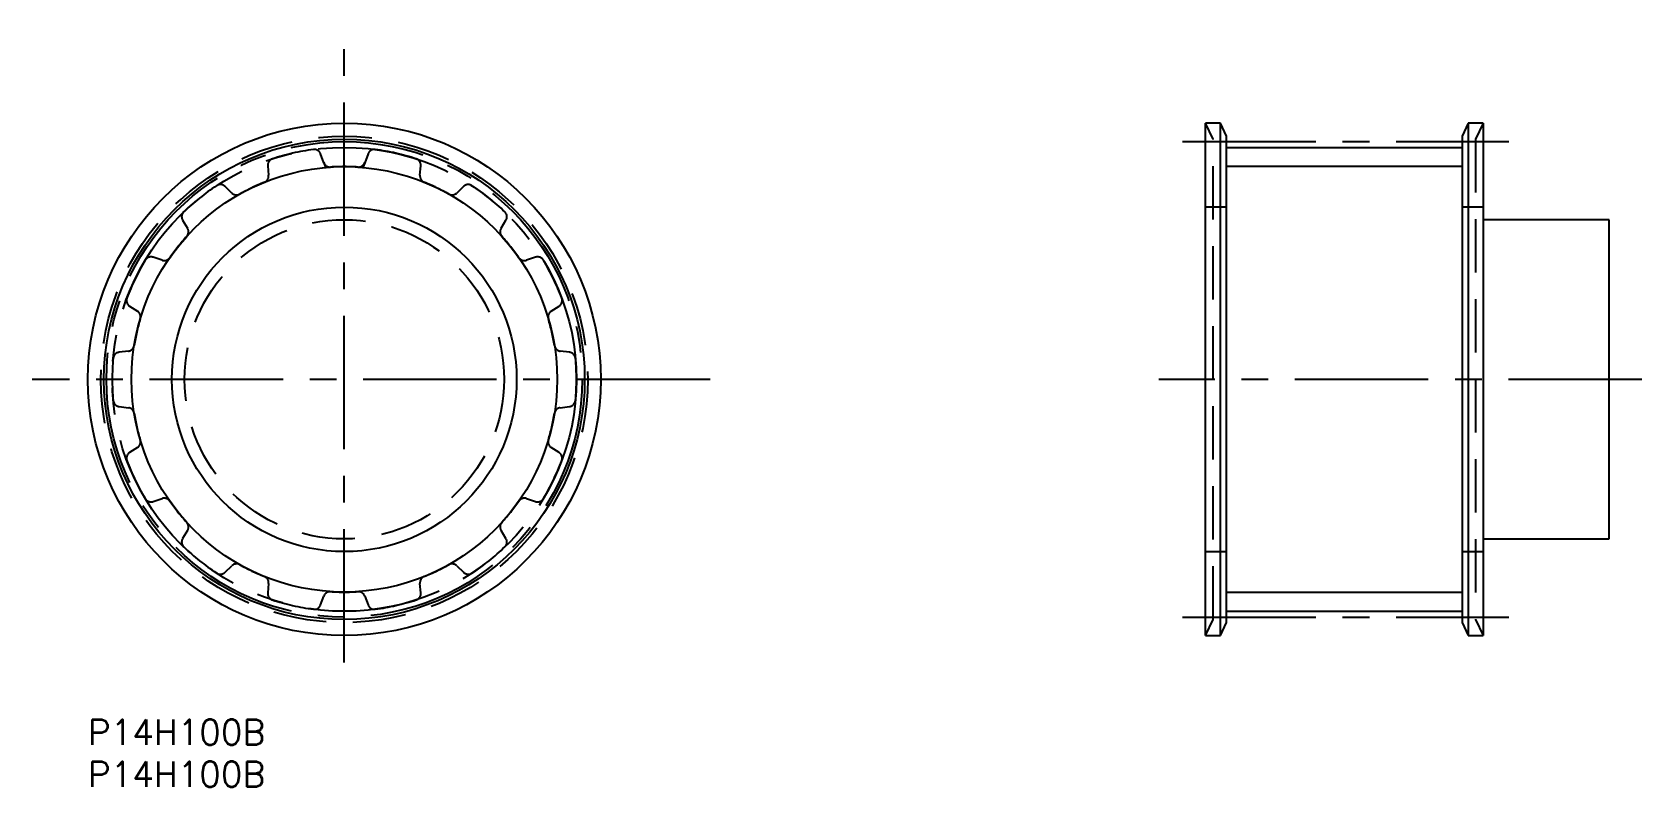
# Model space of a CAD drawing. Extents: x -7 to 185, y -8 to 82.
import ezdxf

# ---------------------------------------------------------------- set-up
doc = ezdxf.new("R2010")
doc.units = 0
doc.header["$LTSCALE"] = 0.5
for name, pattern in [('CENTER', [50.8, 31.75, -6.35, 6.35, -6.35]), ('DASHED', [19.05, 12.7, -6.35]), ('PHANTOM', [63.5, 31.75, -6.35, 6.35, -6.35, 6.35, -6.35])]:
    doc.linetypes.add(name, pattern=pattern)
for name, color, linetype in [('MSM_CENTER', 1, 'CENTER'), ('MSM_CONTINUOUS', 7, 'CONTINUOUS'), ('MSM_DASHED', 4, 'DASHED'), ('MSM_IMAGINARY', 6, 'PHANTOM'), ('MSM_NARROW', 5, 'CONTINUOUS'), ('MSM_PART_NUMBER', 7, 'CONTINUOUS')]:
    doc.layers.add(name, color=color, linetype=linetype)
doc.styles.get("Standard").update_dxf_attribs({"font": 'txt.shx', "height": 3, "bigfont": 'bigfont.shx'})

msp = doc.modelspace()

# ---------------------------------------------------------------- linework, layer by layer
at = {"layer": 'MSM_CENTER'}
for p, q in [((30.5, 6.78), (30.5, 81.83)), ((130.21, 68.8), (169.03, 68.8)), ((74.01, 40.5), (-6.63, 40.5)), ((184.85, 40.5), (127.39, 40.5)), ((130.21, 12.2), (169.03, 12.2))]:
    msp.add_line(p, q, dxfattribs=at)
msp.add_circle((30.5, 40.5), 28.3, dxfattribs=at)
at = {"layer": 'MSM_CONTINUOUS'}
for p, q in [((134.73, 71), (132.96, 71)), ((132.96, 10), (132.96, 71)), ((135.46, 69.45), (134.73, 71)), ((134.73, 10), (134.73, 71)), ((164.19, 71), (163.46, 69.45)), ((165.96, 71), (164.19, 71)), ((164.19, 71), (164.19, 10)), ((165.96, 71), (165.96, 10)), ((135.46, 11.55), (135.46, 69.45)), ((163.46, 69.45), (163.46, 11.55)), ((135.46, 68.11), (163.46, 68.11)), ((180.96, 59.5), (165.96, 59.5)), ((180.96, 21.5), (180.96, 59.5)), ((165.96, 21.5), (180.96, 21.5)), ((134.73, 10), (135.46, 11.55)), ((135.46, 12.89), (163.46, 12.89)), ((163.46, 11.55), (164.19, 10)), ((132.96, 10), (134.73, 10)), ((164.19, 10), (165.96, 10))]:
    msp.add_line(p, q, dxfattribs=at)
for radius in [30.5, 28.59, 20.5]:
    msp.add_circle((30.5, 40.5), radius, dxfattribs=at)
at = {"layer": 'MSM_DASHED'}
for p, q in [((133.86, 69.09), (132.96, 71)), ((165.96, 71), (165.06, 69.09)), ((133.86, 11.91), (133.86, 69.09)), ((165.06, 69.09), (165.06, 11.91)), ((28.07, 66.29), (27.68, 67.35)), ((33.32, 67.35), (32.93, 66.29)), ((21.39, 65.91), (21.5, 64.79)), ((39.5, 64.79), (39.61, 65.91)), ((17.12, 62.68), (16.32, 63.46)), ((44.68, 63.46), (43.88, 62.68)), ((11.27, 59.44), (11.85, 58.48)), ((49.15, 58.48), (49.73, 59.44)), ((135.46, 61), (132.96, 61)), ((165.96, 61), (163.46, 61)), ((8.82, 54.68), (7.76, 55.04)), ((53.24, 55.04), (52.18, 54.68)), ((4.95, 49.22), (5.9, 48.61)), ((55.1, 48.61), (56.05, 49.22)), ((4.81, 43.87), (3.7, 43.73)), ((57.3, 43.73), (56.19, 43.87)), ((3.7, 37.27), (4.81, 37.13)), ((56.19, 37.13), (57.3, 37.27)), ((5.9, 32.39), (4.95, 31.78)), ((56.05, 31.78), (55.1, 32.39)), ((7.76, 25.96), (8.82, 26.32)), ((52.18, 26.32), (53.24, 25.96)), ((11.85, 22.52), (11.27, 21.56)), ((49.73, 21.56), (49.15, 22.52)), ((132.96, 20), (135.46, 20)), ((163.46, 20), (165.96, 20)), ((16.32, 17.54), (17.12, 18.32)), ((43.88, 18.32), (44.68, 17.54)), ((21.5, 16.21), (21.39, 15.09)), ((39.61, 15.09), (39.5, 16.21)), ((27.68, 13.65), (28.07, 14.71)), ((32.93, 14.71), (33.32, 13.65)), ((132.96, 10), (133.86, 11.91)), ((165.06, 11.91), (165.96, 10))]:
    msp.add_line(p, q, dxfattribs=at)
for radius in [28.95, 19]:
    msp.add_circle((30.5, 40.5), radius, dxfattribs=at)
for centre, radius, start, end in [((30.5, 40.5), 27.61, 97.6469, 108.0674), ((26.93, 67.07), 0.8, 20, 97.6469), ((34.07, 67.07), 0.8, 82.3531, 160), ((30.5, 40.5), 27.61, 71.9326, 82.3531), ((22.19, 65.99), 0.8, 108.0674, 185.7143), ((28.82, 66.57), 0.8, 200, 273.6894), ((30.5, 40.5), 25.32, 86.3106, 93.6894), ((32.18, 66.57), 0.8, 266.3106, 340), ((38.81, 65.99), 0.8, 354.2857, 71.9326), ((30.5, 40.5), 27.61, 123.3612, 133.7817), ((15.76, 62.89), 0.8, 45.7143, 123.3612), ((30.5, 40.5), 25.32, 112.0248, 119.4037), ((20.7, 64.71), 0.8, 292.0248, 5.7143), ((40.3, 64.71), 0.8, 174.2857, 247.9752), ((30.5, 40.5), 25.32, 60.5963, 67.9752), ((45.24, 62.89), 0.8, 56.6388, 134.2857), ((30.5, 40.5), 27.61, 46.2183, 56.6388), ((17.68, 63.26), 0.8, 225.7143, 299.4037), ((43.32, 63.26), 0.8, 240.5963, 314.2857), ((11.95, 59.86), 0.8, 133.7817, 211.4286), ((49.05, 59.86), 0.8, 328.5714, 46.2183), ((30.5, 40.5), 25.32, 137.7391, 145.118), ((11.17, 58.07), 0.8, 317.7391, 31.4286), ((49.83, 58.07), 0.8, 148.5714, 222.2609), ((30.5, 40.5), 25.32, 34.882, 42.2609), ((30.5, 40.5), 27.61, 149.0754, 159.496), ((7.5, 54.28), 0.8, 71.4286, 149.0754), ((9.07, 55.44), 0.8, 251.4286, 325.118), ((51.93, 55.44), 0.8, 214.882, 288.5714), ((53.5, 54.28), 0.8, 30.9246, 108.5714), ((30.5, 40.5), 27.61, 20.504, 30.9246), ((5.39, 49.89), 0.8, 159.496, 237.1429), ((55.61, 49.89), 0.8, 302.8571, 20.504), ((5.46, 47.94), 0.8, 343.4534, 57.1429), ((55.54, 47.94), 0.8, 122.8571, 196.5466), ((30.5, 40.5), 25.32, 163.4534, 170.8323), ((30.5, 40.5), 25.32, 9.1677, 16.5466), ((4.71, 44.66), 0.8, 277.1429, 350.8323), ((56.29, 44.66), 0.8, 189.1677, 262.8571), ((30.5, 40.5), 27.61, 174.7897, 185.2103), ((3.8, 42.93), 0.8, 97.1429, 174.7897), ((57.2, 42.93), 0.8, 5.2103, 82.8571), ((30.5, 40.5), 27.61, 354.7897, 5.2103), ((3.8, 38.07), 0.8, 185.2103, 262.8571), ((4.71, 36.34), 0.8, 9.1677, 82.8571), ((30.5, 40.5), 25.32, 189.1677, 196.5466), ((30.5, 40.5), 25.32, 343.4534, 350.8323), ((56.29, 36.34), 0.8, 97.1429, 170.8323), ((57.2, 38.07), 0.8, 277.1429, 354.7897), ((5.46, 33.06), 0.8, 302.8571, 16.5466), ((55.54, 33.06), 0.8, 163.4534, 237.1429), ((5.39, 31.11), 0.8, 122.8571, 200.504), ((30.5, 40.5), 27.61, 200.504, 210.9246), ((30.5, 40.5), 27.61, 329.0754, 339.496), ((55.61, 31.11), 0.8, 339.496, 57.1429), ((7.5, 26.72), 0.8, 210.9246, 288.5714), ((9.07, 25.56), 0.8, 34.882, 108.5714), ((30.5, 40.5), 25.32, 214.882, 222.2609), ((30.5, 40.5), 25.32, 317.7391, 325.118), ((51.93, 25.56), 0.8, 71.4286, 145.118), ((53.5, 26.72), 0.8, 251.4286, 329.0754), ((11.17, 22.93), 0.8, 328.5714, 42.2609), ((49.83, 22.93), 0.8, 137.7391, 211.4286), ((11.95, 21.14), 0.8, 148.5714, 226.2183), ((49.05, 21.14), 0.8, 313.7817, 31.4286), ((30.5, 40.5), 27.61, 226.2183, 236.6388), ((30.5, 40.5), 27.61, 303.3612, 313.7817), ((15.76, 18.11), 0.8, 236.6388, 314.2857), ((17.68, 17.74), 0.8, 60.5963, 134.2857), ((30.5, 40.5), 25.32, 240.5963, 247.9752), ((30.5, 40.5), 25.32, 292.0248, 299.4037), ((43.32, 17.74), 0.8, 45.7143, 119.4037), ((45.24, 18.11), 0.8, 225.7143, 303.3612), ((20.7, 16.29), 0.8, 354.2857, 67.9752), ((40.3, 16.29), 0.8, 112.0248, 185.7143), ((22.19, 15.01), 0.8, 174.2857, 251.9326), ((30.5, 40.5), 27.61, 251.9326, 262.3531), ((26.93, 13.93), 0.8, 262.3531, 340), ((28.82, 14.43), 0.8, 86.3106, 160), ((30.5, 40.5), 25.32, 266.3106, 273.6894), ((32.18, 14.43), 0.8, 20, 93.6894), ((34.07, 13.93), 0.8, 200, 277.6469), ((30.5, 40.5), 27.61, 277.6469, 288.0674), ((38.81, 15.01), 0.8, 288.0674, 5.7143)]:
    msp.add_arc(centre, radius, start, end, dxfattribs=at)
at = {"layer": 'MSM_IMAGINARY'}
msp.add_circle((30.5, 40.5), 27.61, dxfattribs=at)
at = {"layer": 'MSM_NARROW'}
for p, q in [((28.07, 66.29), (28.28, 65.72)), ((32.93, 66.29), (32.72, 65.72)), ((163.46, 65.82), (135.46, 65.82)), ((135.46, 15.18), (163.46, 15.18))]:
    msp.add_line(p, q, dxfattribs=at)
msp.add_circle((30.5, 40.5), 25.32, dxfattribs=at)

# ---------------------------------------------------------------- texts
at = {"layer": 'MSM_PART_NUMBER'}
for p in [(0, -3), (0, -8)]:
    msp.add_text('P14H100B', height=3, dxfattribs=at).set_placement(p)

doc.saveas('drawing.dxf')
